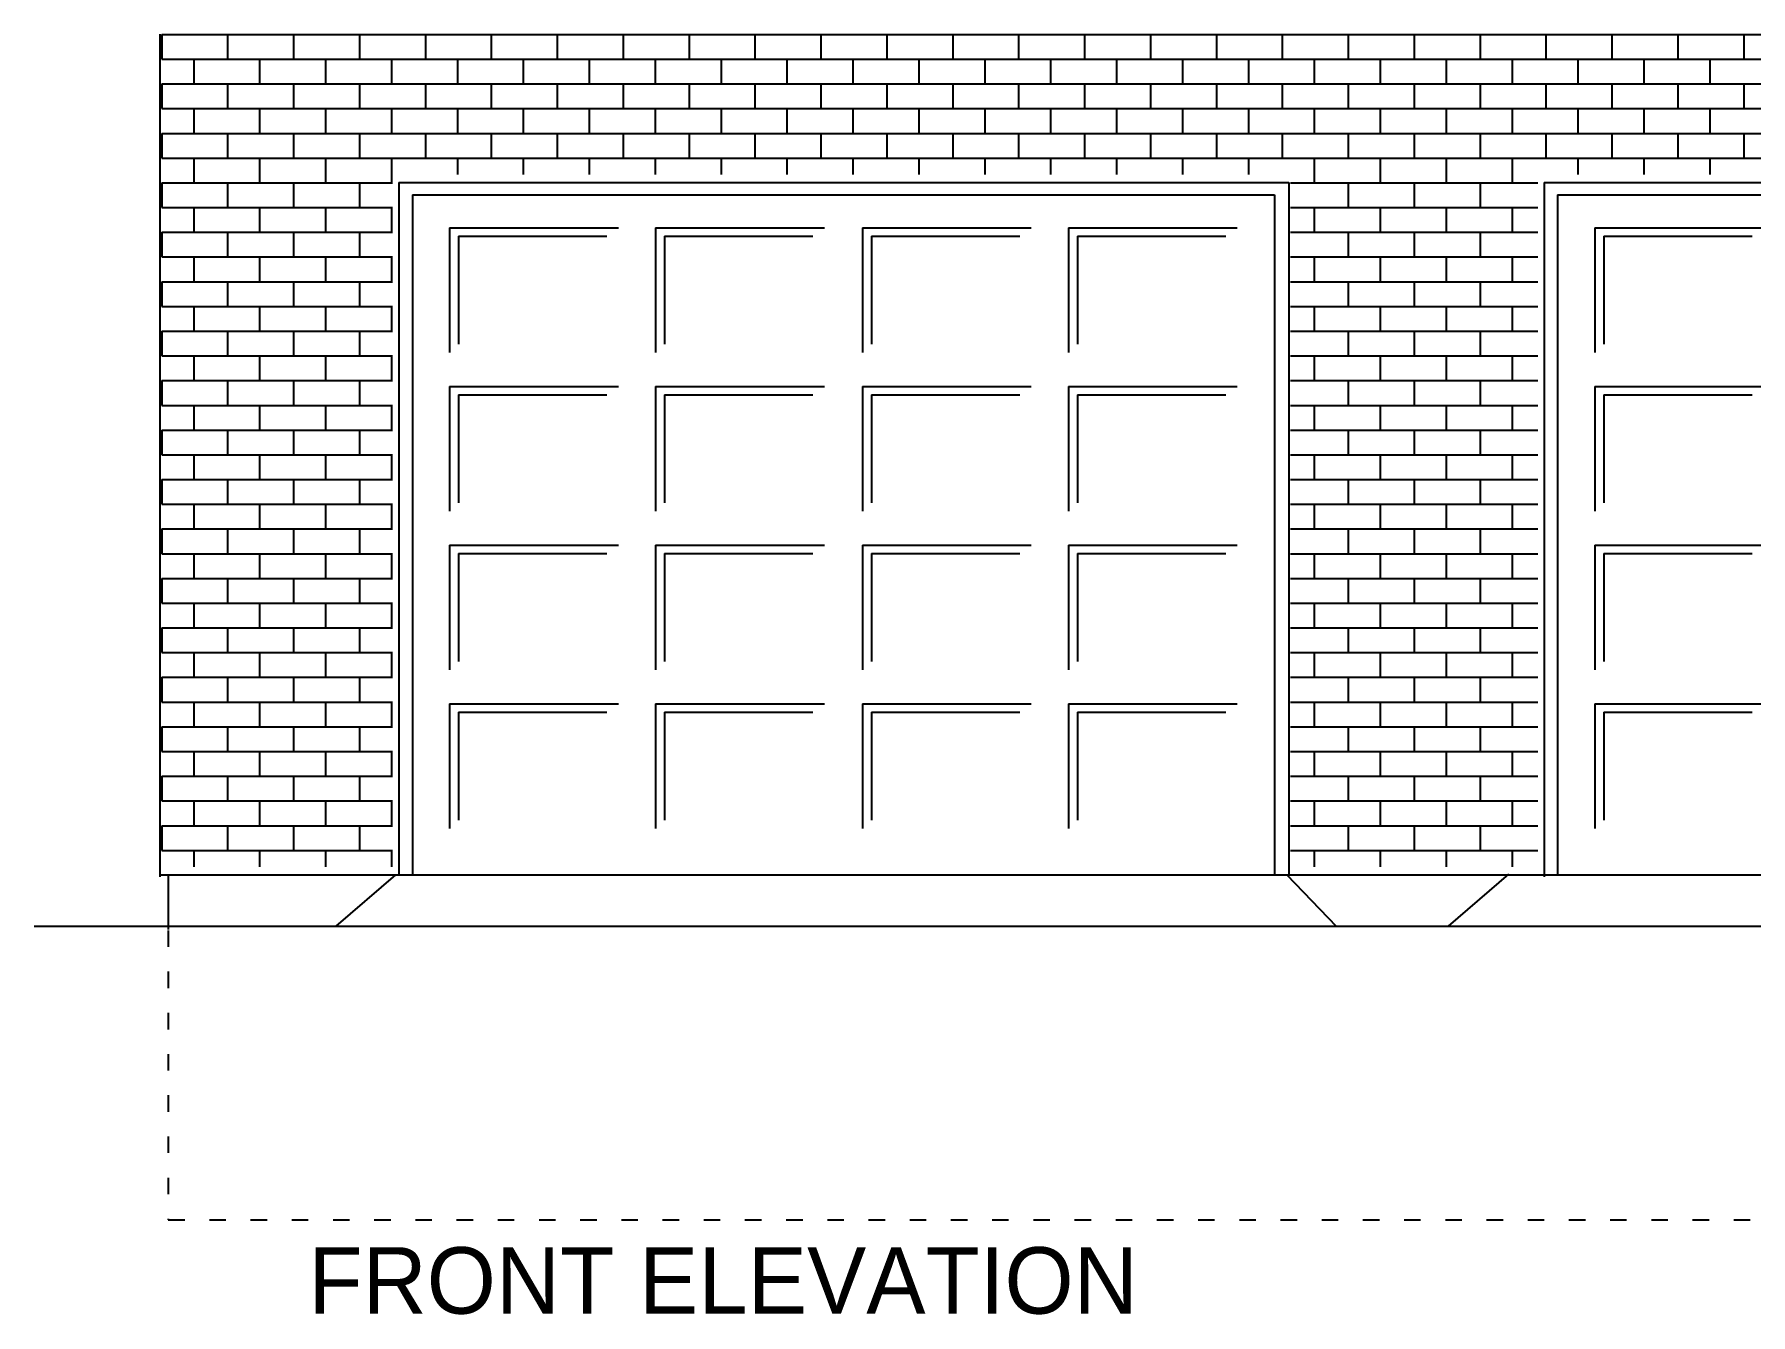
# Model space of a CAD drawing. Extents: x -68 to 403, y -1 to 301.
# Drawn here: x -68 to 140.3, y -1.2 to 154.1 of the extents above; entities that cross this region are included whole.
import ezdxf

# ---------------------------------------------------------------- set-up
doc = ezdxf.new("R2010")
doc.units = 0
doc.linetypes.add('SMALL', pattern=[5, 2, -3])
for name, color, linetype in [('LAYER_15', 15, 'CONTINUOUS'), ('LAYER_2', 2, 'CONTINUOUS'), ('LAYER_4', 4, 'CONTINUOUS')]:
    doc.layers.add(name, color=color, linetype=linetype)

msp = doc.modelspace()

# ---------------------------------------------------------------- linework, layer by layer
at = {"layer": 'LAYER_15'}
for p, q in [((-52.54, 154.09), (-28.54, 154.09)), ((-52.54, 154.09), (-52.54, 151.09)), ((-44.54, 154.09), (-44.54, 151.09)), ((-36.54, 154.09), (-36.54, 151.09)), ((-28.54, 154.09), (-4.54, 154.09)), ((-28.54, 154.09), (-28.54, 151.09)), ((-20.54, 154.09), (-20.54, 151.09)), ((-12.54, 154.09), (-12.54, 151.09)), ((-4.54, 154.09), (19.46, 154.09)), ((-4.54, 154.09), (-4.54, 151.09)), ((3.46, 154.09), (3.46, 151.09)), ((11.46, 154.09), (11.46, 151.09)), ((19.46, 154.09), (43.46, 154.09)), ((19.46, 154.09), (19.46, 151.09)), ((27.46, 154.09), (27.46, 151.09)), ((35.46, 154.09), (35.46, 151.09)), ((43.46, 154.09), (67.46, 154.09)), ((43.46, 154.09), (43.46, 151.09)), ((51.46, 154.09), (51.46, 151.09)), ((59.46, 154.09), (59.46, 151.09)), ((67.46, 154.09), (91.46, 154.09)), ((67.46, 154.09), (67.46, 151.09)), ((75.46, 154.09), (75.46, 151.09)), ((83.46, 154.09), (83.46, 151.09)), ((91.46, 154.09), (115.46, 154.09)), ((91.46, 154.09), (91.46, 151.09)), ((99.46, 154.09), (99.46, 151.09)), ((107.46, 154.09), (107.46, 151.09)), ((115.46, 154.09), (139.46, 154.09)), ((115.46, 154.09), (115.46, 151.09)), ((123.46, 154.09), (123.46, 151.09)), ((131.46, 154.09), (131.46, 151.09)), ((139.46, 154.09), (163.46, 154.09)), ((139.46, 154.09), (139.46, 151.09)), ((-52.54, 151.09), (-28.54, 151.09)), ((-48.66, 151.09), (-48.66, 148.09)), ((-40.66, 151.09), (-40.66, 148.09)), ((-32.66, 151.09), (-32.66, 148.09)), ((-28.54, 151.09), (-4.54, 151.09)), ((-24.66, 151.09), (-24.66, 148.09)), ((-16.66, 151.09), (-16.66, 148.09)), ((-8.66, 151.09), (-8.66, 148.09)), ((-4.54, 151.09), (19.46, 151.09)), ((-0.66, 151.09), (-0.66, 148.09)), ((7.34, 151.09), (7.34, 148.09)), ((15.34, 151.09), (15.34, 148.09)), ((19.46, 151.09), (43.46, 151.09)), ((23.34, 151.09), (23.34, 148.09)), ((31.34, 151.09), (31.34, 148.09)), ((39.34, 151.09), (39.34, 148.09)), ((43.46, 151.09), (67.46, 151.09)), ((47.34, 151.09), (47.34, 148.09)), ((55.34, 151.09), (55.34, 148.09)), ((63.34, 151.09), (63.34, 148.09)), ((67.46, 151.09), (91.46, 151.09)), ((71.34, 151.09), (71.34, 148.09)), ((79.34, 151.09), (79.34, 148.09)), ((87.34, 151.09), (87.34, 148.09)), ((91.46, 151.09), (115.46, 151.09)), ((95.34, 151.09), (95.34, 148.09)), ((103.34, 151.09), (103.34, 148.09)), ((111.34, 151.09), (111.34, 148.09)), ((115.46, 151.09), (139.46, 151.09)), ((119.34, 151.09), (119.34, 148.09)), ((127.34, 151.09), (127.34, 148.09)), ((135.34, 151.09), (135.34, 148.09)), ((139.46, 151.09), (163.46, 151.09)), ((-52.54, 148.09), (-28.54, 148.09)), ((-52.54, 148.09), (-52.54, 145.09)), ((-44.54, 148.09), (-44.54, 145.09)), ((-36.54, 148.09), (-36.54, 145.09)), ((-28.54, 148.09), (-4.54, 148.09)), ((-28.54, 148.09), (-28.54, 145.09)), ((-20.54, 148.09), (-20.54, 145.09)), ((-12.54, 148.09), (-12.54, 145.09)), ((-4.54, 148.09), (19.46, 148.09)), ((-4.54, 148.09), (-4.54, 145.09)), ((3.46, 148.09), (3.46, 145.09)), ((11.46, 148.09), (11.46, 145.09)), ((19.46, 148.09), (43.46, 148.09)), ((19.46, 148.09), (19.46, 145.09)), ((27.46, 148.09), (27.46, 145.09)), ((35.46, 148.09), (35.46, 145.09)), ((43.46, 148.09), (67.46, 148.09)), ((43.46, 148.09), (43.46, 145.09)), ((51.46, 148.09), (51.46, 145.09)), ((59.46, 148.09), (59.46, 145.09)), ((67.46, 148.09), (91.46, 148.09)), ((67.46, 148.09), (67.46, 145.09)), ((75.46, 148.09), (75.46, 145.09)), ((83.46, 148.09), (83.46, 145.09)), ((91.46, 148.09), (115.46, 148.09)), ((91.46, 148.09), (91.46, 145.09)), ((99.46, 148.09), (99.46, 145.09)), ((107.46, 148.09), (107.46, 145.09)), ((115.46, 148.09), (139.46, 148.09)), ((115.46, 148.09), (115.46, 145.09)), ((123.46, 148.09), (123.46, 145.09)), ((131.46, 148.09), (131.46, 145.09)), ((139.46, 148.09), (163.46, 148.09)), ((139.46, 148.09), (139.46, 145.09)), ((-52.54, 145.09), (-28.54, 145.09)), ((-48.66, 145.09), (-48.66, 142.09)), ((-40.66, 145.09), (-40.66, 142.09)), ((-32.66, 145.09), (-32.66, 142.09)), ((-28.54, 145.09), (-4.54, 145.09)), ((-24.66, 145.09), (-24.66, 142.09)), ((-16.66, 145.09), (-16.66, 142.09)), ((-8.66, 145.09), (-8.66, 142.09)), ((-4.54, 145.09), (19.46, 145.09)), ((-0.66, 145.09), (-0.66, 142.09)), ((7.34, 145.09), (7.34, 142.09)), ((15.34, 145.09), (15.34, 142.09)), ((19.46, 145.09), (43.46, 145.09)), ((23.34, 145.09), (23.34, 142.09)), ((31.34, 145.09), (31.34, 142.09)), ((39.34, 145.09), (39.34, 142.09)), ((43.46, 145.09), (67.46, 145.09)), ((47.34, 145.09), (47.34, 142.09)), ((55.34, 145.09), (55.34, 142.09)), ((63.34, 145.09), (63.34, 142.09)), ((67.46, 145.09), (91.46, 145.09)), ((71.34, 145.09), (71.34, 142.09)), ((79.34, 145.09), (79.34, 142.09)), ((87.34, 145.09), (87.34, 142.09)), ((91.46, 145.09), (115.46, 145.09)), ((95.34, 145.09), (95.34, 142.09)), ((103.34, 145.09), (103.34, 142.09)), ((111.34, 145.09), (111.34, 142.09)), ((115.46, 145.09), (139.46, 145.09)), ((119.34, 145.09), (119.34, 142.09)), ((127.34, 145.09), (127.34, 142.09)), ((135.34, 145.09), (135.34, 142.09)), ((139.46, 145.09), (163.46, 145.09)), ((-52.54, 142.09), (-28.54, 142.09)), ((-52.54, 142.09), (-52.54, 139.09)), ((-44.54, 142.09), (-44.54, 139.09)), ((-36.54, 142.09), (-36.54, 139.09)), ((-28.54, 142.09), (-4.54, 142.09)), ((-28.54, 142.09), (-28.54, 139.09)), ((-20.54, 142.09), (-20.54, 139.09)), ((-12.54, 142.09), (-12.54, 139.09)), ((-4.54, 142.09), (19.46, 142.09)), ((-4.54, 142.09), (-4.54, 139.09)), ((3.46, 142.09), (3.46, 139.09)), ((11.46, 142.09), (11.46, 139.09)), ((19.46, 142.09), (43.46, 142.09)), ((19.46, 142.09), (19.46, 139.09)), ((27.46, 142.09), (27.46, 139.09)), ((35.46, 142.09), (35.46, 139.09)), ((43.46, 142.09), (67.46, 142.09)), ((43.46, 142.09), (43.46, 139.09)), ((51.46, 142.09), (51.46, 139.09)), ((59.46, 142.09), (59.46, 139.09)), ((67.46, 142.09), (91.46, 142.09)), ((67.46, 142.09), (67.46, 139.09)), ((75.46, 142.09), (75.46, 139.09)), ((83.46, 142.09), (83.46, 139.09)), ((91.46, 142.09), (115.46, 142.09)), ((91.46, 142.09), (91.46, 139.09)), ((99.46, 142.09), (99.46, 139.09)), ((107.46, 142.09), (107.46, 139.09)), ((115.46, 142.09), (139.46, 142.09)), ((115.46, 142.09), (115.46, 139.09)), ((123.46, 142.09), (123.46, 139.09)), ((131.46, 142.09), (131.46, 139.09)), ((139.46, 142.09), (163.46, 142.09)), ((139.46, 142.09), (139.46, 139.09)), ((-52.54, 139.09), (-28.54, 139.09)), ((-48.66, 139.09), (-48.66, 136.09)), ((-40.66, 139.09), (-40.66, 136.09)), ((-32.66, 139.09), (-32.66, 136.09)), ((-28.54, 139.09), (-4.54, 139.09)), ((-24.66, 139.09), (-24.66, 136.09)), ((-16.66, 139.09), (-16.66, 137.09)), ((-8.66, 139.09), (-8.66, 137.09)), ((-4.54, 139.09), (19.46, 139.09)), ((-0.66, 139.09), (-0.66, 137.09)), ((7.34, 139.09), (7.34, 137.09)), ((15.34, 139.09), (15.34, 137.09)), ((19.46, 139.09), (43.46, 139.09)), ((23.34, 139.09), (23.34, 137.09)), ((31.34, 139.09), (31.34, 137.09)), ((39.34, 139.09), (39.34, 137.09)), ((43.46, 139.09), (67.46, 139.09)), ((47.34, 139.09), (47.34, 137.09)), ((55.34, 139.09), (55.34, 137.09)), ((63.34, 139.09), (63.34, 137.09)), ((67.46, 139.09), (91.46, 139.09)), ((71.34, 139.09), (71.34, 137.09)), ((79.34, 139.09), (79.34, 137.09)), ((87.34, 139.09), (87.34, 136.09)), ((91.46, 139.09), (115.46, 139.09)), ((95.34, 139.09), (95.34, 136.09)), ((103.34, 139.09), (103.34, 136.09)), ((111.34, 139.09), (111.34, 136.09)), ((115.46, 139.09), (139.46, 139.09)), ((119.34, 139.09), (119.34, 137.09)), ((127.34, 139.09), (127.34, 137.09)), ((135.34, 139.09), (135.34, 137.09)), ((139.46, 139.09), (163.46, 139.09)), ((-52.54, 136.09), (-28.54, 136.09)), ((-52.54, 136.09), (-52.54, 133.09)), ((-44.54, 136.09), (-44.54, 133.09)), ((-36.54, 136.09), (-36.54, 133.09)), ((-28.54, 136.09), (-24.54, 136.09)), ((-28.54, 136.09), (-28.54, 133.09)), ((84.46, 136.09), (91.46, 136.09)), ((91.46, 136.09), (114.46, 136.09)), ((91.46, 136.09), (91.46, 133.09)), ((99.46, 136.09), (99.46, 133.09)), ((107.46, 136.09), (107.46, 133.09)), ((-52.54, 133.09), (-28.54, 133.09)), ((-48.66, 133.09), (-48.66, 130.09)), ((-40.66, 133.09), (-40.66, 130.09)), ((-32.66, 133.09), (-32.66, 130.09)), ((-28.54, 133.09), (-24.54, 133.09)), ((-24.66, 133.09), (-24.66, 130.09)), ((84.46, 133.09), (91.46, 133.09)), ((87.34, 133.09), (87.34, 130.09)), ((91.46, 133.09), (114.46, 133.09)), ((95.34, 133.09), (95.34, 130.09)), ((103.34, 133.09), (103.34, 130.09)), ((111.34, 133.09), (111.34, 130.09)), ((-52.54, 130.09), (-28.54, 130.09)), ((-52.54, 130.09), (-52.54, 127.09)), ((-44.54, 130.09), (-44.54, 127.09)), ((-36.54, 130.09), (-36.54, 127.09)), ((-28.54, 130.09), (-24.54, 130.09)), ((-28.54, 130.09), (-28.54, 127.09)), ((84.46, 130.09), (91.46, 130.09)), ((91.46, 130.09), (114.46, 130.09)), ((91.46, 130.09), (91.46, 127.09)), ((99.46, 130.09), (99.46, 127.09)), ((107.46, 130.09), (107.46, 127.09)), ((-52.54, 127.09), (-28.54, 127.09)), ((-48.66, 127.09), (-48.66, 124.09)), ((-40.66, 127.09), (-40.66, 124.09)), ((-32.66, 127.09), (-32.66, 124.09)), ((-28.54, 127.09), (-24.54, 127.09)), ((-24.66, 127.09), (-24.66, 124.09)), ((84.46, 127.09), (91.46, 127.09)), ((87.34, 127.09), (87.34, 124.09)), ((91.46, 127.09), (114.46, 127.09)), ((95.34, 127.09), (95.34, 124.09)), ((103.34, 127.09), (103.34, 124.09)), ((111.34, 127.09), (111.34, 124.09)), ((-52.54, 124.09), (-28.54, 124.09)), ((-52.54, 124.09), (-52.54, 121.09)), ((-44.54, 124.09), (-44.54, 121.09)), ((-36.54, 124.09), (-36.54, 121.09)), ((-28.54, 124.09), (-24.54, 124.09)), ((-28.54, 124.09), (-28.54, 121.09)), ((84.46, 124.09), (91.46, 124.09)), ((91.46, 124.09), (114.46, 124.09)), ((91.46, 124.09), (91.46, 121.09)), ((99.46, 124.09), (99.46, 121.09)), ((107.46, 124.09), (107.46, 121.09)), ((-52.54, 121.09), (-28.54, 121.09)), ((-48.66, 121.09), (-48.66, 118.09)), ((-40.66, 121.09), (-40.66, 118.09)), ((-32.66, 121.09), (-32.66, 118.09)), ((-28.54, 121.09), (-24.54, 121.09)), ((-24.66, 121.09), (-24.66, 118.09)), ((84.46, 121.09), (91.46, 121.09)), ((87.34, 121.09), (87.34, 118.09)), ((91.46, 121.09), (114.46, 121.09)), ((95.34, 121.09), (95.34, 118.09)), ((103.34, 121.09), (103.34, 118.09)), ((111.34, 121.09), (111.34, 118.09)), ((-52.54, 118.09), (-28.54, 118.09)), ((-52.54, 118.09), (-52.54, 115.09)), ((-44.54, 118.09), (-44.54, 115.09)), ((-36.54, 118.09), (-36.54, 115.09)), ((-28.54, 118.09), (-24.54, 118.09)), ((-28.54, 118.09), (-28.54, 115.09)), ((84.46, 118.09), (91.46, 118.09)), ((91.46, 118.09), (114.46, 118.09)), ((91.46, 118.09), (91.46, 115.09)), ((99.46, 118.09), (99.46, 115.09)), ((107.46, 118.09), (107.46, 115.09)), ((-52.54, 115.09), (-28.54, 115.09)), ((-48.66, 115.09), (-48.66, 112.09)), ((-40.66, 115.09), (-40.66, 112.09)), ((-32.66, 115.09), (-32.66, 112.09)), ((-28.54, 115.09), (-24.54, 115.09)), ((-24.66, 115.09), (-24.66, 112.09)), ((84.46, 115.09), (91.46, 115.09)), ((87.34, 115.09), (87.34, 112.09)), ((91.46, 115.09), (114.46, 115.09)), ((95.34, 115.09), (95.34, 112.09)), ((103.34, 115.09), (103.34, 112.09)), ((111.34, 115.09), (111.34, 112.09)), ((-52.54, 112.09), (-28.54, 112.09)), ((-52.54, 112.09), (-52.54, 109.09)), ((-44.54, 112.09), (-44.54, 109.09)), ((-36.54, 112.09), (-36.54, 109.09)), ((-28.54, 112.09), (-24.54, 112.09)), ((-28.54, 112.09), (-28.54, 109.09)), ((84.46, 112.09), (91.46, 112.09)), ((91.46, 112.09), (114.46, 112.09)), ((91.46, 112.09), (91.46, 109.09)), ((99.46, 112.09), (99.46, 109.09)), ((107.46, 112.09), (107.46, 109.09)), ((-52.54, 109.09), (-28.54, 109.09)), ((-48.66, 109.09), (-48.66, 106.09)), ((-40.66, 109.09), (-40.66, 106.09)), ((-32.66, 109.09), (-32.66, 106.09)), ((-28.54, 109.09), (-24.54, 109.09)), ((-24.66, 109.09), (-24.66, 106.09)), ((84.46, 109.09), (91.46, 109.09)), ((87.34, 109.09), (87.34, 106.09)), ((91.46, 109.09), (114.46, 109.09)), ((95.34, 109.09), (95.34, 106.09)), ((103.34, 109.09), (103.34, 106.09)), ((111.34, 109.09), (111.34, 106.09)), ((-52.54, 106.09), (-28.54, 106.09)), ((-52.54, 106.09), (-52.54, 103.09)), ((-44.54, 106.09), (-44.54, 103.09)), ((-36.54, 106.09), (-36.54, 103.09)), ((-28.54, 106.09), (-24.54, 106.09)), ((-28.54, 106.09), (-28.54, 103.09)), ((84.46, 106.09), (91.46, 106.09)), ((91.46, 106.09), (114.46, 106.09)), ((91.46, 106.09), (91.46, 103.09)), ((99.46, 106.09), (99.46, 103.09)), ((107.46, 106.09), (107.46, 103.09)), ((-52.54, 103.09), (-28.54, 103.09)), ((-48.66, 103.09), (-48.66, 100.09)), ((-40.66, 103.09), (-40.66, 100.09)), ((-32.66, 103.09), (-32.66, 100.09)), ((-28.54, 103.09), (-24.54, 103.09)), ((-24.66, 103.09), (-24.66, 100.09)), ((84.46, 103.09), (91.46, 103.09)), ((87.34, 103.09), (87.34, 100.09)), ((91.46, 103.09), (114.46, 103.09)), ((95.34, 103.09), (95.34, 100.09)), ((103.34, 103.09), (103.34, 100.09)), ((111.34, 103.09), (111.34, 100.09)), ((-52.54, 100.09), (-28.54, 100.09)), ((-52.54, 100.09), (-52.54, 97.09)), ((-44.54, 100.09), (-44.54, 97.09)), ((-36.54, 100.09), (-36.54, 97.09)), ((-28.54, 100.09), (-24.54, 100.09)), ((-28.54, 100.09), (-28.54, 97.09)), ((84.46, 100.09), (91.46, 100.09)), ((91.46, 100.09), (114.46, 100.09)), ((91.46, 100.09), (91.46, 97.09)), ((99.46, 100.09), (99.46, 97.09)), ((107.46, 100.09), (107.46, 97.09)), ((-52.54, 97.09), (-28.54, 97.09)), ((-48.66, 97.09), (-48.66, 94.09)), ((-40.66, 97.09), (-40.66, 94.09)), ((-32.66, 97.09), (-32.66, 94.09)), ((-28.54, 97.09), (-24.54, 97.09)), ((-24.66, 97.09), (-24.66, 94.09)), ((84.46, 97.09), (91.46, 97.09)), ((87.34, 97.09), (87.34, 94.09)), ((91.46, 97.09), (114.46, 97.09)), ((95.34, 97.09), (95.34, 94.09)), ((103.34, 97.09), (103.34, 94.09)), ((111.34, 97.09), (111.34, 94.09)), ((-52.54, 94.09), (-28.54, 94.09)), ((-52.54, 94.09), (-52.54, 91.09)), ((-44.54, 94.09), (-44.54, 91.09)), ((-36.54, 94.09), (-36.54, 91.09)), ((-28.54, 94.09), (-24.54, 94.09)), ((-28.54, 94.09), (-28.54, 91.09)), ((84.46, 94.09), (91.46, 94.09)), ((91.46, 94.09), (114.46, 94.09)), ((91.46, 94.09), (91.46, 91.09)), ((99.46, 94.09), (99.46, 91.09)), ((107.46, 94.09), (107.46, 91.09)), ((-52.54, 91.09), (-28.54, 91.09)), ((-48.66, 91.09), (-48.66, 88.09)), ((-40.66, 91.09), (-40.66, 88.09)), ((-32.66, 91.09), (-32.66, 88.09)), ((-28.54, 91.09), (-24.54, 91.09)), ((-24.66, 91.09), (-24.66, 88.09)), ((84.46, 91.09), (91.46, 91.09)), ((87.34, 91.09), (87.34, 88.09)), ((91.46, 91.09), (114.46, 91.09)), ((95.34, 91.09), (95.34, 88.09)), ((103.34, 91.09), (103.34, 88.09)), ((111.34, 91.09), (111.34, 88.09)), ((-52.54, 88.09), (-28.54, 88.09)), ((-52.54, 88.09), (-52.54, 85.09)), ((-44.54, 88.09), (-44.54, 85.09)), ((-36.54, 88.09), (-36.54, 85.09)), ((-28.54, 88.09), (-24.54, 88.09)), ((-28.54, 88.09), (-28.54, 85.09)), ((84.46, 88.09), (91.46, 88.09)), ((91.46, 88.09), (114.46, 88.09)), ((91.46, 88.09), (91.46, 85.09)), ((99.46, 88.09), (99.46, 85.09)), ((107.46, 88.09), (107.46, 85.09)), ((-52.54, 85.09), (-28.54, 85.09)), ((-48.66, 85.09), (-48.66, 82.09)), ((-40.66, 85.09), (-40.66, 82.09)), ((-32.66, 85.09), (-32.66, 82.09)), ((-28.54, 85.09), (-24.54, 85.09)), ((-24.66, 85.09), (-24.66, 82.09)), ((84.46, 85.09), (91.46, 85.09)), ((87.34, 85.09), (87.34, 82.09)), ((91.46, 85.09), (114.46, 85.09)), ((95.34, 85.09), (95.34, 82.09)), ((103.34, 85.09), (103.34, 82.09)), ((111.34, 85.09), (111.34, 82.09)), ((-52.54, 82.09), (-28.54, 82.09)), ((-52.54, 82.09), (-52.54, 79.09)), ((-44.54, 82.09), (-44.54, 79.09)), ((-36.54, 82.09), (-36.54, 79.09)), ((-28.54, 82.09), (-24.54, 82.09)), ((-28.54, 82.09), (-28.54, 79.09)), ((84.46, 82.09), (91.46, 82.09)), ((91.46, 82.09), (114.46, 82.09)), ((91.46, 82.09), (91.46, 79.09)), ((99.46, 82.09), (99.46, 79.09)), ((107.46, 82.09), (107.46, 79.09)), ((-52.54, 79.09), (-28.54, 79.09)), ((-48.66, 79.09), (-48.66, 76.09)), ((-40.66, 79.09), (-40.66, 76.09)), ((-32.66, 79.09), (-32.66, 76.09)), ((-28.54, 79.09), (-24.54, 79.09)), ((-24.66, 79.09), (-24.66, 76.09)), ((84.46, 79.09), (91.46, 79.09)), ((87.34, 79.09), (87.34, 76.09)), ((91.46, 79.09), (114.46, 79.09)), ((95.34, 79.09), (95.34, 76.09)), ((103.34, 79.09), (103.34, 76.09)), ((111.34, 79.09), (111.34, 76.09)), ((-52.54, 76.09), (-28.54, 76.09)), ((-52.54, 76.09), (-52.54, 73.09)), ((-44.54, 76.09), (-44.54, 73.09)), ((-36.54, 76.09), (-36.54, 73.09)), ((-28.54, 76.09), (-24.54, 76.09)), ((-28.54, 76.09), (-28.54, 73.09)), ((84.46, 76.09), (91.46, 76.09)), ((91.46, 76.09), (114.46, 76.09)), ((91.46, 76.09), (91.46, 73.09)), ((99.46, 76.09), (99.46, 73.09)), ((107.46, 76.09), (107.46, 73.09)), ((-52.54, 73.09), (-28.54, 73.09)), ((-48.66, 73.09), (-48.66, 70.09)), ((-40.66, 73.09), (-40.66, 70.09)), ((-32.66, 73.09), (-32.66, 70.09)), ((-28.54, 73.09), (-24.54, 73.09)), ((-24.66, 73.09), (-24.66, 70.09)), ((84.46, 73.09), (91.46, 73.09)), ((87.34, 73.09), (87.34, 70.09)), ((91.46, 73.09), (114.46, 73.09)), ((95.34, 73.09), (95.34, 70.09)), ((103.34, 73.09), (103.34, 70.09)), ((111.34, 73.09), (111.34, 70.09)), ((-52.54, 70.09), (-28.54, 70.09)), ((-52.54, 70.09), (-52.54, 67.09)), ((-44.54, 70.09), (-44.54, 67.09)), ((-36.54, 70.09), (-36.54, 67.09)), ((-28.54, 70.09), (-24.54, 70.09)), ((-28.54, 70.09), (-28.54, 67.09)), ((84.46, 70.09), (91.46, 70.09)), ((91.46, 70.09), (114.46, 70.09)), ((91.46, 70.09), (91.46, 67.09)), ((99.46, 70.09), (99.46, 67.09)), ((107.46, 70.09), (107.46, 67.09)), ((-52.54, 67.09), (-28.54, 67.09)), ((-48.66, 67.09), (-48.66, 64.09)), ((-40.66, 67.09), (-40.66, 64.09)), ((-32.66, 67.09), (-32.66, 64.09)), ((-28.54, 67.09), (-24.54, 67.09)), ((-24.66, 67.09), (-24.66, 64.09)), ((84.46, 67.09), (91.46, 67.09)), ((87.34, 67.09), (87.34, 64.09)), ((91.46, 67.09), (114.46, 67.09)), ((95.34, 67.09), (95.34, 64.09)), ((103.34, 67.09), (103.34, 64.09)), ((111.34, 67.09), (111.34, 64.09)), ((-52.54, 64.09), (-28.54, 64.09)), ((-52.54, 64.09), (-52.54, 61.09)), ((-44.54, 64.09), (-44.54, 61.09)), ((-36.54, 64.09), (-36.54, 61.09)), ((-28.54, 64.09), (-24.54, 64.09)), ((-28.54, 64.09), (-28.54, 61.09)), ((84.46, 64.09), (91.46, 64.09)), ((91.46, 64.09), (114.46, 64.09)), ((91.46, 64.09), (91.46, 61.09)), ((99.46, 64.09), (99.46, 61.09)), ((107.46, 64.09), (107.46, 61.09)), ((-52.54, 61.09), (-28.54, 61.09)), ((-48.66, 61.09), (-48.66, 58.09)), ((-40.66, 61.09), (-40.66, 58.09)), ((-32.66, 61.09), (-32.66, 58.09)), ((-28.54, 61.09), (-24.54, 61.09)), ((-24.66, 61.09), (-24.66, 58.09)), ((84.46, 61.09), (91.46, 61.09)), ((87.34, 61.09), (87.34, 58.09)), ((91.46, 61.09), (114.46, 61.09)), ((95.34, 61.09), (95.34, 58.09)), ((103.34, 61.09), (103.34, 58.09)), ((111.34, 61.09), (111.34, 58.09)), ((-52.54, 58.09), (-28.54, 58.09)), ((-52.54, 58.09), (-52.54, 55.09)), ((-44.54, 58.09), (-44.54, 55.09)), ((-36.54, 58.09), (-36.54, 55.09)), ((-28.54, 58.09), (-24.54, 58.09)), ((-28.54, 58.09), (-28.54, 55.09)), ((84.46, 58.09), (91.46, 58.09)), ((91.46, 58.09), (114.46, 58.09)), ((91.46, 58.09), (91.46, 55.09)), ((99.46, 58.09), (99.46, 55.09)), ((107.46, 58.09), (107.46, 55.09)), ((-52.54, 55.09), (-28.54, 55.09)), ((-48.66, 55.09), (-48.66, 53.09)), ((-40.66, 55.09), (-40.66, 53.09)), ((-32.66, 55.09), (-32.66, 53.09)), ((-28.54, 55.09), (-24.54, 55.09)), ((-24.66, 55.09), (-24.66, 53.09)), ((84.46, 55.09), (91.46, 55.09)), ((87.34, 55.09), (87.34, 53.09)), ((91.46, 55.09), (114.46, 55.09)), ((95.34, 55.09), (95.34, 53.09)), ((103.34, 55.09), (103.34, 53.09)), ((111.34, 55.09), (111.34, 53.09))]:
    msp.add_line(p, q, dxfattribs=at)
at = {"layer": 'LAYER_2'}
for p, q in [((-52.75, 154.12), (-52.75, 51.88)), ((-23.75, 136.12), (-23.75, 52.12)), ((-23.75, 136.12), (84.25, 136.12)), ((84.25, 136.12), (84.25, 52.12)), ((115.25, 136.12), (115.25, 51.88)), ((115.25, 136.12), (223.25, 136.12)), ((-22.12, 134.62), (82.5, 134.62)), ((-22.12, 134.62), (-22.12, 52.12)), ((82.5, 134.62), (82.5, 52.12)), ((116.88, 134.62), (221.5, 134.62)), ((116.88, 134.62), (116.88, 52.12)), ((-17.62, 130.62), (2.88, 130.62)), ((-17.62, 130.62), (-17.62, 115.5)), ((-16.5, 129.62), (1.5, 129.62)), ((-16.5, 129.62), (-16.5, 116.5)), ((7.38, 130.62), (27.88, 130.62)), ((7.38, 130.62), (7.38, 115.5)), ((8.5, 129.62), (26.5, 129.62)), ((8.5, 129.62), (8.5, 116.5)), ((32.5, 130.62), (53, 130.62)), ((32.5, 130.62), (32.5, 115.5)), ((33.62, 129.62), (51.62, 129.62)), ((33.62, 129.62), (33.62, 116.5)), ((57.5, 130.62), (78, 130.62)), ((57.5, 130.62), (57.5, 115.5)), ((58.62, 129.62), (76.62, 129.62)), ((58.62, 129.62), (58.62, 116.5)), ((121.38, 130.62), (141.88, 130.62)), ((121.38, 130.62), (121.38, 115.5)), ((122.5, 129.62), (140.5, 129.62)), ((122.5, 129.62), (122.5, 116.5)), ((-17.62, 111.38), (2.88, 111.38)), ((-17.62, 111.38), (-17.62, 96.25)), ((7.38, 111.38), (27.88, 111.38)), ((7.38, 111.38), (7.38, 96.25)), ((32.5, 111.38), (53, 111.38)), ((32.5, 111.38), (32.5, 96.25)), ((57.5, 111.38), (78, 111.38)), ((57.5, 111.38), (57.5, 96.25)), ((121.38, 111.38), (141.88, 111.38)), ((121.38, 111.38), (121.38, 96.25)), ((-16.5, 110.38), (1.5, 110.38)), ((-16.5, 110.38), (-16.5, 97.25)), ((8.5, 110.38), (26.5, 110.38)), ((8.5, 110.38), (8.5, 97.25)), ((33.62, 110.38), (51.62, 110.38)), ((33.62, 110.38), (33.62, 97.25)), ((58.62, 110.38), (76.62, 110.38)), ((58.62, 110.38), (58.62, 97.25)), ((122.5, 110.38), (140.5, 110.38)), ((122.5, 110.38), (122.5, 97.25)), ((-17.62, 92.12), (2.88, 92.12)), ((-17.62, 92.12), (-17.62, 77)), ((7.38, 92.12), (27.88, 92.12)), ((7.38, 92.12), (7.38, 77)), ((32.5, 92.12), (53, 92.12)), ((32.5, 92.12), (32.5, 77)), ((57.5, 92.12), (78, 92.12)), ((57.5, 92.12), (57.5, 77)), ((121.38, 92.12), (141.88, 92.12)), ((121.38, 92.12), (121.38, 77)), ((-16.5, 91.12), (1.5, 91.12)), ((-16.5, 91.12), (-16.5, 78)), ((8.5, 91.12), (26.5, 91.12)), ((8.5, 91.12), (8.5, 78)), ((33.62, 91.12), (51.62, 91.12)), ((33.62, 91.12), (33.62, 78)), ((58.62, 91.12), (76.62, 91.12)), ((58.62, 91.12), (58.62, 78)), ((122.5, 91.12), (140.5, 91.12)), ((122.5, 91.12), (122.5, 78)), ((-17.62, 72.88), (2.88, 72.88)), ((-17.62, 72.88), (-17.62, 57.75)), ((-16.5, 71.88), (1.5, 71.88)), ((-16.5, 71.88), (-16.5, 58.75)), ((7.38, 72.88), (27.88, 72.88)), ((7.38, 72.88), (7.38, 57.75)), ((8.5, 71.88), (26.5, 71.88)), ((8.5, 71.88), (8.5, 58.75)), ((32.5, 72.88), (53, 72.88)), ((32.5, 72.88), (32.5, 57.75)), ((33.62, 71.88), (51.62, 71.88)), ((33.62, 71.88), (33.62, 58.75)), ((57.5, 72.88), (78, 72.88)), ((57.5, 72.88), (57.5, 57.75)), ((58.62, 71.88), (76.62, 71.88)), ((58.62, 71.88), (58.62, 58.75)), ((121.38, 72.88), (141.88, 72.88)), ((121.38, 72.88), (121.38, 57.75)), ((122.5, 71.88), (140.5, 71.88)), ((122.5, 71.88), (122.5, 58.75)), ((-52.75, 52.12), (391.25, 52.12)), ((-51.75, 52.12), (-51.75, 45.5)), ((-31.38, 45.88), (-24.11, 52.12)), ((84, 52.13), (90, 45.88)), ((103.62, 45.88), (110.97, 52.19)), ((-68, 45.88), (402.75, 45.88))]:
    msp.add_line(p, q, dxfattribs=at)
at = {"layer": 'LAYER_2', "linetype": 'SMALL'}
for p, q in [((-51.75, 45.38), (-51.75, 10.25)), ((-51.75, 10.25), (390.25, 10.25))]:
    msp.add_line(p, q, dxfattribs=at)

# ---------------------------------------------------------------- texts
at = {"layer": 'LAYER_4'}
msp.add_text('FRONT ELEVATION', height=8.0655, dxfattribs=at).set_placement((-34.75, -1.12))

doc.saveas('drawing.dxf')
